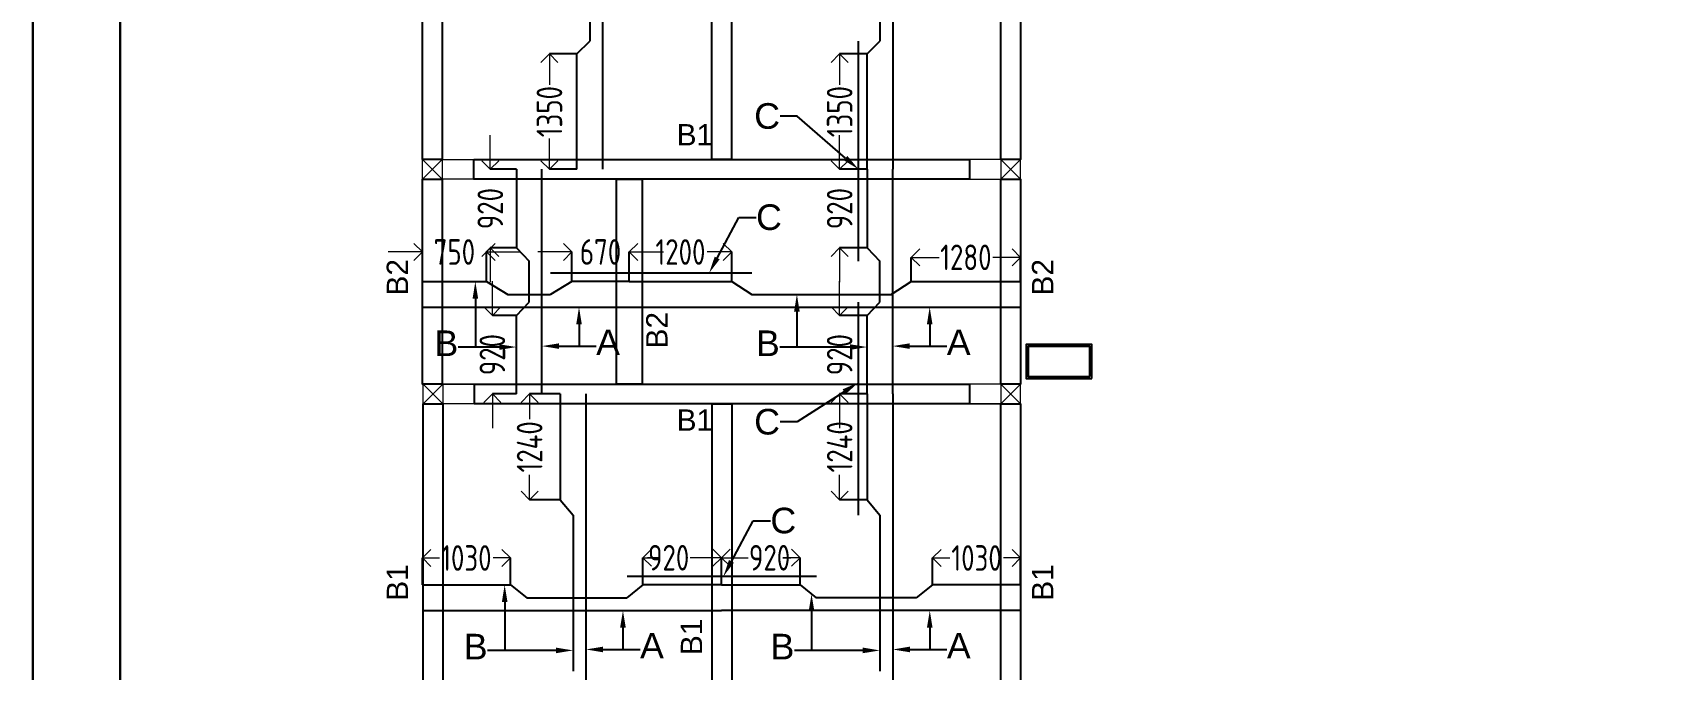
# Model space of a CAD drawing. Header units: inches. Extents: x -605 to 2991212, y -2872845 to 0.
# Drawn here: x 2822854 to 2841970, y -2260370 to -2252915 of the extents above; entities that cross this region are included whole.
import ezdxf
from ezdxf import colors
from ezdxf.entities.mleader import LeaderData, LeaderLine
from ezdxf.enums import TextEntityAlignment as Align
from ezdxf.math import Vec2, Vec3

# ---------------------------------------------------------------- set-up
doc = ezdxf.new("R2010")
doc.units = ezdxf.units.IN
doc.header["$LTSCALE"] = 600
doc.header["$MEASUREMENT"] = 0
for name, color, linetype, lineweight in [('PV_MASONRY', 10, 'Continuous', 0), ('rDIMension', 1, 'Continuous', 18), ('rRCC 2', 40, 'Continuous', 15), ('rREINF 1', 1, 'Continuous', 25), ('rSHEET', 2, 'Continuous', 30)]:
    doc.layers.add(name, color=color, linetype=linetype, lineweight=lineweight)
doc.layers.add('see level', color=2, linetype='Continuous')
doc.styles.add('DIM', font='geniso.shx', dxfattribs={"width": 0.85})
doc.styles.get("Standard").update_dxf_attribs({"font": 'arial.ttf'})
doc.dimstyles.new('ST-100', dxfattribs={"dimscale": 100, "dimtxt": 2.5, "dimasz": 2, "dimexe": 0.18, "dimexo": 0.0625, "dimgap": 0.2, "dimtad": 0, "dimdec": 0, "dimzin": 0, "dimdsep": 46, "dimtxsty": 'DIM', "dimblk": 'OPEN90', "dimcen": 0.09, "dimclrd": 256, "dimclrt": 7, "dimadec": 0, "dimazin": 0, "dimtfac": 1, "dimtdec": 0, "dimtofl": 0, "dimtmove": 0, "dimatfit": 3, "dimldrblk": 'OPEN90', "dimfxl": 1, "dimtolj": 1, "dimtzin": 0, "dimlwd": -1, "dimarcsym": 0})

# ---------------------------------------------------------------- blocks, each defined once
blk = doc.blocks.new('_Open90')
at = {"color": 0, "linetype": 'ByBlock', "lineweight": -2}
for p, q in [((0, 0), (-1, 0)), ((-0.5, 0.5), (0, 0)), ((0, 0), (-0.5, -0.5))]:
    blk.add_line(p, q, dxfattribs=at)
blk = doc.blocks.new('*D1274')
at = {"layer": 'Defpoints', "color": 0, "linetype": 'ByBlock'}
for p in [(2828444, -2259066), (2827414, -2259382), (2828444, -2259382)]:
    blk.add_point(p, dxfattribs=at)
at = {"layer": 'rDIMension', "color": 0, "linetype": 'ByBlock', "lineweight": -2}
for p, q in [((2827414, -2259382), (2827414, -2259066)), ((2828444, -2259382), (2828444, -2259066))]:
    blk.add_line(p, q, dxfattribs=at)
at = {"layer": 'rDIMension'}
for p, q in [((2827614, -2259066), (2827616, -2259066)), ((2828244, -2259066), (2828243, -2259066))]:
    blk.add_line(p, q, dxfattribs=at)
at = {"layer": 'rDIMension', "linetype": 'ByBlock', "xscale": 200, "yscale": 200, "zscale": 200, "rotation": 180}
blk.add_blockref('_Open90', (2827414, -2259066), dxfattribs=at)
at = {"layer": 'rDIMension', "linetype": 'ByBlock', "xscale": 200, "yscale": 200, "zscale": 200}
blk.add_blockref('_Open90', (2828444, -2259066), dxfattribs=at)
at = {"layer": 'rDIMension', "color": 7, "linetype": 'ByBlock', "insert": (2827929, -2259066), "char_height": 300, "attachment_point": 5, "style": 'DIM'}
blk.add_mtext('\\A1;1030', dxfattribs=at)
blk = doc.blocks.new('*D1275')
at = {"layer": 'Defpoints', "color": 0, "linetype": 'ByBlock'}
for p in [(2830914, -2259063), (2829994, -2259382), (2830914, -2259382)]:
    blk.add_point(p, dxfattribs=at)
at = {"layer": 'rDIMension', "color": 0, "linetype": 'ByBlock', "lineweight": -2}
for p, q in [((2829994, -2259382), (2829994, -2259063)), ((2830914, -2259382), (2830914, -2259063))]:
    blk.add_line(p, q, dxfattribs=at)
at = {"layer": 'rDIMension'}
for p, q in [((2830194, -2259063), (2830047, -2259063)), ((2830714, -2259063), (2830546, -2259063))]:
    blk.add_line(p, q, dxfattribs=at)
at = {"layer": 'rDIMension', "linetype": 'ByBlock', "xscale": 200, "yscale": 200, "zscale": 200, "rotation": 180}
blk.add_blockref('_Open90', (2829994, -2259063), dxfattribs=at)
at = {"layer": 'rDIMension', "linetype": 'ByBlock', "xscale": 200, "yscale": 200, "zscale": 200}
blk.add_blockref('_Open90', (2830914, -2259063), dxfattribs=at)
at = {"layer": 'rDIMension', "color": 7, "linetype": 'ByBlock', "insert": (2830296, -2259063), "char_height": 300, "attachment_point": 5, "style": 'DIM'}
blk.add_mtext('\\A1;920', dxfattribs=at)
blk = doc.blocks.new('*D1276')
at = {"layer": 'Defpoints', "color": 0, "linetype": 'ByBlock'}
for p in [(2833384, -2259066), (2833384, -2259382), (2834414, -2259382)]:
    blk.add_point(p, dxfattribs=at)
at = {"layer": 'rDIMension', "color": 0, "linetype": 'ByBlock', "lineweight": -2}
for p, q in [((2833384, -2259382), (2833384, -2259066)), ((2834414, -2259382), (2834414, -2259066))]:
    blk.add_line(p, q, dxfattribs=at)
at = {"layer": 'rDIMension'}
for p, q in [((2833584, -2259066), (2833586, -2259066)), ((2834214, -2259066), (2834213, -2259066))]:
    blk.add_line(p, q, dxfattribs=at)
at = {"layer": 'rDIMension', "linetype": 'ByBlock', "xscale": 200, "yscale": 200, "zscale": 200, "rotation": 180}
blk.add_blockref('_Open90', (2833384, -2259066), dxfattribs=at)
at = {"layer": 'rDIMension', "linetype": 'ByBlock', "xscale": 200, "yscale": 200, "zscale": 200}
blk.add_blockref('_Open90', (2834414, -2259066), dxfattribs=at)
at = {"layer": 'rDIMension', "color": 7, "linetype": 'ByBlock', "insert": (2833899, -2259066), "char_height": 300, "attachment_point": 5, "style": 'DIM'}
blk.add_mtext('\\A1;1030', dxfattribs=at)
blk = doc.blocks.new('*D1277')
at = {"layer": 'Defpoints', "color": 0, "linetype": 'ByBlock'}
for p in [(2830914, -2259063), (2830914, -2259382), (2831834, -2259382)]:
    blk.add_point(p, dxfattribs=at)
at = {"layer": 'rDIMension', "color": 0, "linetype": 'ByBlock', "lineweight": -2}
for p, q in [((2830914, -2259382), (2830914, -2259063)), ((2831834, -2259382), (2831834, -2259063))]:
    blk.add_line(p, q, dxfattribs=at)
at = {"layer": 'rDIMension'}
for p, q in [((2831114, -2259063), (2831227, -2259063)), ((2831634, -2259063), (2831727, -2259063))]:
    blk.add_line(p, q, dxfattribs=at)
at = {"layer": 'rDIMension', "linetype": 'ByBlock', "xscale": 200, "yscale": 200, "zscale": 200, "rotation": 180}
blk.add_blockref('_Open90', (2830914, -2259063), dxfattribs=at)
at = {"layer": 'rDIMension', "linetype": 'ByBlock', "xscale": 200, "yscale": 200, "zscale": 200}
blk.add_blockref('_Open90', (2831834, -2259063), dxfattribs=at)
at = {"layer": 'rDIMension', "color": 7, "linetype": 'ByBlock', "insert": (2831477, -2259063), "char_height": 300, "attachment_point": 5, "style": 'DIM'}
blk.add_mtext('\\A1;920', dxfattribs=at)
blk = doc.blocks.new('*D1246')
at = {"layer": 'Defpoints', "color": 0, "linetype": 'ByBlock'}
for p in [(2829222, -2253165), (2828901, -2254515), (2829222, -2254515)]:
    blk.add_point(p, dxfattribs=at)
at = {"layer": 'rDIMension', "color": 0, "linetype": 'ByBlock', "lineweight": -2}
for p, q in [((2829222, -2253165), (2828901, -2253165)), ((2829222, -2254515), (2828901, -2254515))]:
    blk.add_line(p, q, dxfattribs=at)
at = {"layer": 'rDIMension'}
for p, q in [((2828901, -2253365), (2828901, -2253527)), ((2828901, -2254315), (2828901, -2254153))]:
    blk.add_line(p, q, dxfattribs=at)
at = {"layer": 'rDIMension', "linetype": 'ByBlock', "xscale": 200, "yscale": 200, "zscale": 200}
for p, rotation in [((2828901, -2253165), 90), ((2828901, -2254515), 270)]:
    blk.add_blockref('_Open90', p, dxfattribs=dict(at, rotation=rotation))
at = {"layer": 'rDIMension', "color": 7, "linetype": 'ByBlock', "insert": (2828901, -2253840), "char_height": 300, "attachment_point": 5, "rotation": 90, "style": 'DIM'}
blk.add_mtext('\\A1;1350', dxfattribs=at)
blk = doc.blocks.new('*D1248')
at = {"layer": 'Defpoints', "color": 0, "linetype": 'ByBlock'}
for p in [(2832618, -2253165), (2832297, -2254515), (2832618, -2254515)]:
    blk.add_point(p, dxfattribs=at)
at = {"layer": 'rDIMension', "color": 0, "linetype": 'ByBlock', "lineweight": -2}
for p, q in [((2832618, -2253165), (2832297, -2253165)), ((2832618, -2254515), (2832297, -2254515))]:
    blk.add_line(p, q, dxfattribs=at)
at = {"layer": 'rDIMension'}
for p, q in [((2832297, -2253365), (2832297, -2253527)), ((2832297, -2254315), (2832297, -2254153))]:
    blk.add_line(p, q, dxfattribs=at)
at = {"layer": 'rDIMension', "linetype": 'ByBlock', "xscale": 200, "yscale": 200, "zscale": 200}
for p, rotation in [((2832297, -2253165), 90), ((2832297, -2254515), 270)]:
    blk.add_blockref('_Open90', p, dxfattribs=dict(at, rotation=rotation))
at = {"layer": 'rDIMension', "color": 7, "linetype": 'ByBlock', "insert": (2832297, -2253840), "char_height": 300, "attachment_point": 5, "rotation": 90, "style": 'DIM'}
blk.add_mtext('\\A1;1350', dxfattribs=at)
blk = doc.blocks.new('*D1155')
at = {"layer": 'Defpoints', "color": 0, "linetype": 'ByBlock'}
for p in [(2827414, -2255483), (2827414, -2255830), (2828164, -2255830)]:
    blk.add_point(p, dxfattribs=at)
at = {"layer": 'rDIMension'}
for p, q in [((2827214, -2255483), (2827014, -2255483)), ((2828364, -2255483), (2828564, -2255483))]:
    blk.add_line(p, q, dxfattribs=at)
at = {"layer": 'rDIMension', "color": 0, "linetype": 'ByBlock', "lineweight": -2}
for p, q in [((2827414, -2255830), (2827414, -2255483)), ((2828164, -2255830), (2828164, -2255483))]:
    blk.add_line(p, q, dxfattribs=at)
at = {"layer": 'rDIMension', "linetype": 'ByBlock', "xscale": 200, "yscale": 200, "zscale": 200}
blk.add_blockref('_Open90', (2827414, -2255483), dxfattribs=at)
at = {"layer": 'rDIMension', "linetype": 'ByBlock', "xscale": 200, "yscale": 200, "zscale": 200, "rotation": 180}
blk.add_blockref('_Open90', (2828164, -2255483), dxfattribs=at)
at = {"layer": 'rDIMension', "color": 7, "linetype": 'ByBlock', "insert": (2827789, -2255483), "char_height": 300, "attachment_point": 5, "style": 'DIM'}
blk.add_mtext('\\A1;750', dxfattribs=at)
blk = doc.blocks.new('*D1156')
at = {"layer": 'Defpoints', "color": 0, "linetype": 'ByBlock'}
for p in [(2829834, -2255483), (2829164, -2255830), (2829834, -2255830)]:
    blk.add_point(p, dxfattribs=at)
at = {"layer": 'rDIMension'}
for p, q in [((2828964, -2255483), (2828764, -2255483)), ((2830034, -2255483), (2830234, -2255483))]:
    blk.add_line(p, q, dxfattribs=at)
at = {"layer": 'rDIMension', "color": 0, "linetype": 'ByBlock', "lineweight": -2}
for p, q in [((2829164, -2255830), (2829164, -2255483)), ((2829834, -2255830), (2829834, -2255483))]:
    blk.add_line(p, q, dxfattribs=at)
at = {"layer": 'rDIMension', "linetype": 'ByBlock', "xscale": 200, "yscale": 200, "zscale": 200}
blk.add_blockref('_Open90', (2829164, -2255483), dxfattribs=at)
at = {"layer": 'rDIMension', "linetype": 'ByBlock', "xscale": 200, "yscale": 200, "zscale": 200, "rotation": 180}
blk.add_blockref('_Open90', (2829834, -2255483), dxfattribs=at)
at = {"layer": 'rDIMension', "color": 7, "linetype": 'ByBlock', "insert": (2829499, -2255483), "char_height": 300, "attachment_point": 5, "style": 'DIM'}
blk.add_mtext('\\A1;670', dxfattribs=at)
blk = doc.blocks.new('*D1157')
at = {"layer": 'Defpoints', "color": 0, "linetype": 'ByBlock'}
for p in [(2828209, -2254515), (2828514, -2254515), (2828514, -2255435)]:
    blk.add_point(p, dxfattribs=at)
at = {"layer": 'rDIMension'}
for p, q in [((2828209, -2254315), (2828209, -2254115)), ((2828209, -2255635), (2828209, -2255835))]:
    blk.add_line(p, q, dxfattribs=at)
at = {"layer": 'rDIMension', "color": 0, "linetype": 'ByBlock', "lineweight": -2}
for p, q in [((2828514, -2254515), (2828209, -2254515)), ((2828514, -2255435), (2828209, -2255435))]:
    blk.add_line(p, q, dxfattribs=at)
at = {"layer": 'rDIMension', "linetype": 'ByBlock', "xscale": 200, "yscale": 200, "zscale": 200}
for p, rotation in [((2828209, -2254515), 270), ((2828209, -2255435), 90)]:
    blk.add_blockref('_Open90', p, dxfattribs=dict(at, rotation=rotation))
at = {"layer": 'rDIMension', "color": 7, "linetype": 'ByBlock', "insert": (2828209, -2254975), "char_height": 300, "attachment_point": 5, "rotation": 90, "style": 'DIM'}
blk.add_mtext('\\A1;920', dxfattribs=at)
blk = doc.blocks.new('*D1158')
at = {"layer": 'Defpoints', "color": 0, "linetype": 'ByBlock'}
for p in [(2828233, -2256225), (2828514, -2256225), (2828514, -2257145)]:
    blk.add_point(p, dxfattribs=at)
at = {"layer": 'rDIMension'}
for p, q in [((2828233, -2256025), (2828233, -2255825)), ((2828233, -2257345), (2828233, -2257545))]:
    blk.add_line(p, q, dxfattribs=at)
at = {"layer": 'rDIMension', "color": 0, "linetype": 'ByBlock', "lineweight": -2}
for p, q in [((2828514, -2256225), (2828233, -2256225)), ((2828514, -2257145), (2828233, -2257145))]:
    blk.add_line(p, q, dxfattribs=at)
at = {"layer": 'rDIMension', "linetype": 'ByBlock', "xscale": 200, "yscale": 200, "zscale": 200}
for p, rotation in [((2828233, -2256225), 270), ((2828233, -2257145), 90)]:
    blk.add_blockref('_Open90', p, dxfattribs=dict(at, rotation=rotation))
at = {"layer": 'rDIMension', "color": 7, "linetype": 'ByBlock', "insert": (2828233, -2256685), "char_height": 300, "attachment_point": 5, "rotation": 90, "style": 'DIM'}
blk.add_mtext('\\A1;920', dxfattribs=at)
blk = doc.blocks.new('*D1159')
at = {"layer": 'Defpoints', "color": 0, "linetype": 'ByBlock'}
for p in [(2832297, -2254515), (2832618, -2254515), (2832618, -2255435)]:
    blk.add_point(p, dxfattribs=at)
at = {"layer": 'rDIMension'}
for p, q in [((2832297, -2254315), (2832297, -2254115)), ((2832297, -2255635), (2832297, -2255835))]:
    blk.add_line(p, q, dxfattribs=at)
at = {"layer": 'rDIMension', "color": 0, "linetype": 'ByBlock', "lineweight": -2}
for p, q in [((2832618, -2254515), (2832297, -2254515)), ((2832618, -2255435), (2832297, -2255435))]:
    blk.add_line(p, q, dxfattribs=at)
at = {"layer": 'rDIMension', "linetype": 'ByBlock', "xscale": 200, "yscale": 200, "zscale": 200}
for p, rotation in [((2832297, -2254515), 270), ((2832297, -2255435), 90)]:
    blk.add_blockref('_Open90', p, dxfattribs=dict(at, rotation=rotation))
at = {"layer": 'rDIMension', "color": 7, "linetype": 'ByBlock', "insert": (2832297, -2254975), "char_height": 300, "attachment_point": 5, "rotation": 90, "style": 'DIM'}
blk.add_mtext('\\A1;920', dxfattribs=at)
blk = doc.blocks.new('*D1160')
at = {"layer": 'Defpoints', "color": 0, "linetype": 'ByBlock'}
for p in [(2832297, -2256225), (2832618, -2256225), (2832618, -2257145)]:
    blk.add_point(p, dxfattribs=at)
at = {"layer": 'rDIMension'}
for p, q in [((2832297, -2256025), (2832297, -2255825)), ((2832297, -2257345), (2832297, -2257545))]:
    blk.add_line(p, q, dxfattribs=at)
at = {"layer": 'rDIMension', "color": 0, "linetype": 'ByBlock', "lineweight": -2}
for p, q in [((2832618, -2256225), (2832297, -2256225)), ((2832618, -2257145), (2832297, -2257145))]:
    blk.add_line(p, q, dxfattribs=at)
at = {"layer": 'rDIMension', "linetype": 'ByBlock', "xscale": 200, "yscale": 200, "zscale": 200}
for p, rotation in [((2832297, -2256225), 270), ((2832297, -2257145), 90)]:
    blk.add_blockref('_Open90', p, dxfattribs=dict(at, rotation=rotation))
at = {"layer": 'rDIMension', "color": 7, "linetype": 'ByBlock', "insert": (2832297, -2256685), "char_height": 300, "attachment_point": 5, "rotation": 90, "style": 'DIM'}
blk.add_mtext('\\A1;920', dxfattribs=at)
blk = doc.blocks.new('*D1161')
at = {"layer": 'Defpoints', "color": 0, "linetype": 'ByBlock'}
for p in [(2834414, -2255546), (2833134, -2255830), (2834414, -2255830)]:
    blk.add_point(p, dxfattribs=at)
at = {"layer": 'rDIMension', "color": 0, "linetype": 'ByBlock', "lineweight": -2}
for p, q in [((2833134, -2255830), (2833134, -2255546)), ((2834414, -2255830), (2834414, -2255546))]:
    blk.add_line(p, q, dxfattribs=at)
at = {"layer": 'rDIMension'}
for p, q in [((2833334, -2255546), (2833461, -2255546)), ((2834214, -2255546), (2834088, -2255546))]:
    blk.add_line(p, q, dxfattribs=at)
at = {"layer": 'rDIMension', "linetype": 'ByBlock', "xscale": 200, "yscale": 200, "zscale": 200, "rotation": 180}
blk.add_blockref('_Open90', (2833134, -2255546), dxfattribs=at)
at = {"layer": 'rDIMension', "linetype": 'ByBlock', "xscale": 200, "yscale": 200, "zscale": 200}
blk.add_blockref('_Open90', (2834414, -2255546), dxfattribs=at)
at = {"layer": 'rDIMension', "color": 7, "linetype": 'ByBlock', "insert": (2833774, -2255546), "char_height": 300, "attachment_point": 5, "style": 'DIM'}
blk.add_mtext('\\A1;1280', dxfattribs=at)
blk = doc.blocks.new('*D1162')
at = {"layer": 'Defpoints', "color": 0, "linetype": 'ByBlock'}
for p in [(2829834, -2255483), (2829834, -2255830), (2831034, -2255830)]:
    blk.add_point(p, dxfattribs=at)
at = {"layer": 'rDIMension', "color": 0, "linetype": 'ByBlock', "lineweight": -2}
for p, q in [((2829834, -2255830), (2829834, -2255483)), ((2831034, -2255830), (2831034, -2255483))]:
    blk.add_line(p, q, dxfattribs=at)
at = {"layer": 'rDIMension'}
for p, q in [((2830034, -2255483), (2830121, -2255483)), ((2830834, -2255483), (2830748, -2255483))]:
    blk.add_line(p, q, dxfattribs=at)
at = {"layer": 'rDIMension', "linetype": 'ByBlock', "xscale": 200, "yscale": 200, "zscale": 200, "rotation": 180}
blk.add_blockref('_Open90', (2829834, -2255483), dxfattribs=at)
at = {"layer": 'rDIMension', "linetype": 'ByBlock', "xscale": 200, "yscale": 200, "zscale": 200}
blk.add_blockref('_Open90', (2831034, -2255483), dxfattribs=at)
at = {"layer": 'rDIMension', "color": 7, "linetype": 'ByBlock', "insert": (2830434, -2255483), "char_height": 300, "attachment_point": 5, "style": 'DIM'}
blk.add_mtext('\\A1;1200', dxfattribs=at)
blk = doc.blocks.new('*D1163')
at = {"layer": 'Defpoints', "color": 0, "linetype": 'ByBlock'}
for p in [(2828669, -2257145), (2829028, -2257145), (2829028, -2258385)]:
    blk.add_point(p, dxfattribs=at)
at = {"layer": 'rDIMension', "color": 0, "linetype": 'ByBlock', "lineweight": -2}
for p, q in [((2829028, -2257145), (2828669, -2257145)), ((2829028, -2258385), (2828669, -2258385))]:
    blk.add_line(p, q, dxfattribs=at)
at = {"layer": 'rDIMension'}
for p, q in [((2828669, -2257345), (2828669, -2257439)), ((2828669, -2258185), (2828669, -2258091))]:
    blk.add_line(p, q, dxfattribs=at)
at = {"layer": 'rDIMension', "linetype": 'ByBlock', "xscale": 200, "yscale": 200, "zscale": 200}
for p, rotation in [((2828669, -2257145), 90), ((2828669, -2258385), 270)]:
    blk.add_blockref('_Open90', p, dxfattribs=dict(at, rotation=rotation))
at = {"layer": 'rDIMension', "color": 7, "linetype": 'ByBlock', "insert": (2828669, -2257765), "char_height": 300, "attachment_point": 5, "rotation": 90, "style": 'DIM'}
blk.add_mtext('\\A1;1240', dxfattribs=at)
blk = doc.blocks.new('*D1165')
at = {"layer": 'Defpoints', "color": 0, "linetype": 'ByBlock'}
for p in [(2832297, -2257145), (2832618, -2257145), (2832618, -2258385)]:
    blk.add_point(p, dxfattribs=at)
at = {"layer": 'rDIMension', "color": 0, "linetype": 'ByBlock', "lineweight": -2}
for p, q in [((2832618, -2257145), (2832297, -2257145)), ((2832618, -2258385), (2832297, -2258385))]:
    blk.add_line(p, q, dxfattribs=at)
at = {"layer": 'rDIMension'}
for p, q in [((2832297, -2257345), (2832297, -2257439)), ((2832297, -2258185), (2832297, -2258091))]:
    blk.add_line(p, q, dxfattribs=at)
at = {"layer": 'rDIMension', "linetype": 'ByBlock', "xscale": 200, "yscale": 200, "zscale": 200}
for p, rotation in [((2832297, -2257145), 90), ((2832297, -2258385), 270)]:
    blk.add_blockref('_Open90', p, dxfattribs=dict(at, rotation=rotation))
at = {"layer": 'rDIMension', "color": 7, "linetype": 'ByBlock', "insert": (2832297, -2257765), "char_height": 300, "attachment_point": 5, "rotation": 90, "style": 'DIM'}
blk.add_mtext('\\A1;1240', dxfattribs=at)

msp = doc.modelspace()

# ---------------------------------------------------------------- linework, layer by layer
at = {"color": 8, "linetype": 'ByBlock'}
msp.add_line((2834184.5, -2257030), (2834184.5, -2254630), dxfattribs=at)
at = {"color": 4, "linetype": 'ByBlock'}
for points in [[(2829522, -2249365), (2829522, -2254515)], [(2832917.8, -2249365), (2832917.8, -2254515)], [(2829372, -2250864.9), (2829372, -2253015.1)], [(2832767.8, -2250864.9), (2832767.8, -2253015.1)], [(2829222, -2254515), (2829222, -2253165), (2829372, -2253015.1)], [(2832517.8, -2255589.7), (2832517.8, -2253015.1)], [(2832617.8, -2254515), (2832617.8, -2253165), (2832767.8, -2253015.1)], [(2828513.7, -2254515), (2828513.7, -2255435), (2828663.7, -2255589.7)], [(2828813.7, -2257145), (2828813.7, -2254515)], [(2832617.8, -2254515), (2832617.8, -2255435), (2832767.8, -2255589.7)], [(2832917.8, -2257145), (2832917.8, -2254515)], [(2828663.7, -2256070.3), (2828663.7, -2255589.7)], [(2832767.8, -2256070.3), (2832767.8, -2255589.7)], [(2827414.5, -2255830), (2828164.5, -2255830), (2828415.1, -2255980)], [(2831268.8, -2255730), (2828913.8, -2255730)], [(2829834.5, -2255830), (2829164.5, -2255830), (2828913.8, -2255980)], [(2829834.5, -2255830), (2831034.5, -2255830), (2831268.8, -2255980), (2832900.1, -2255980), (2833134.5, -2255830), (2834414.5, -2255830)], [(2828415.1, -2255980), (2828913.8, -2255980)], [(2828513.7, -2257145), (2828513.7, -2256225), (2828663.7, -2256070.3)], [(2832517.8, -2258566.2), (2832517.8, -2256070.3)], [(2832617.8, -2257145), (2832617.8, -2256225), (2832767.8, -2256070.3)], [(2827414.5, -2256130), (2829834.5, -2256130)], [(2829834.5, -2256130), (2834414.5, -2256130)], [(2829027.5, -2257145), (2829027.5, -2258385), (2829177.5, -2258566.2)], [(2829327.5, -2257145), (2829327.5, -2261813.3)], [(2832617.8, -2257145), (2832617.8, -2258385), (2832767.8, -2258566.2)], [(2832917.8, -2257145), (2832917.8, -2261813.3)], [(2829177.5, -2258566.2), (2829177.5, -2260392.1)], [(2832767.8, -2258566.2), (2832767.8, -2260392.1)], [(2832026.7, -2259281.8), (2829810.2, -2259281.8)], [(2827414.5, -2259381.8), (2828444.5, -2259381.8), (2828637.7, -2259531.8)], [(2828637.7, -2259531.8), (2829806.2, -2259531.8)], [(2830914.5, -2259381.8), (2829994.5, -2259381.8), (2829806.2, -2259531.8)], [(2830914.5, -2259381.8), (2831834.5, -2259381.8), (2832022.7, -2259531.8)], [(2833191.2, -2259531.8), (2832022.7, -2259531.8)], [(2834414.5, -2259381.8), (2833384.5, -2259381.8), (2833191.2, -2259531.8)], [(2827414.5, -2259681.8), (2830914.5, -2259681.8)], [(2834414.5, -2259681.8), (2830914.5, -2259681.8)]]:
    msp.add_lwpolyline(points, dxfattribs=at)
at = {"color": 1, "linetype": 'ByBlock'}
for points in [[(2827414.5, -2249480), (2827644.5, -2249480), (2827644.5, -2254400), (2827414.5, -2254400)], [(2830799.5, -2249480), (2831029.5, -2249480), (2831029.5, -2254400), (2830799.5, -2254400)], [(2834184.5, -2249480), (2834414.5, -2249480), (2834414.5, -2254400), (2834184.5, -2254400)], [(2828014.5, -2254400), (2833814.5, -2254400), (2833814.5, -2254630), (2828014.5, -2254630)], [(2827414.5, -2254630), (2827644.5, -2254630), (2827644.5, -2257030), (2827414.5, -2257030)], [(2829684.5, -2254630), (2829984.5, -2254630), (2829984.5, -2257030), (2829684.5, -2257030)], [(2834184.5, -2254630), (2834414.5, -2254630), (2834414.5, -2257030), (2834184.5, -2257030)], [(2828022.4, -2257030), (2833814.5, -2257030), (2833814.5, -2257260), (2828022.4, -2257260)], [(2827422.4, -2257260), (2827652.4, -2257260), (2827652.4, -2261698.3), (2827422.4, -2261698.3)], [(2830803.4, -2257260), (2831033.4, -2257260), (2831033.4, -2261698.3), (2830803.4, -2261698.3)], [(2834184.5, -2257260), (2834414.5, -2257260), (2834414.5, -2261698.3), (2834184.5, -2261698.3)]]:
    msp.add_lwpolyline(points, close=True, dxfattribs=at)
at = {"color": 6, "linetype": 'ByBlock'}
msp.add_lwpolyline([(2835249.5, -2256965), (2835249.5, -2256565), (2834479.5, -2256565), (2834479.5, -2256965)], close=True, dxfattribs=at)
at = {"color": 3, "linetype": 'ByBlock'}
msp.add_lwpolyline([(2835224.5, -2256940), (2835224.5, -2256590), (2834504.5, -2256590), (2834504.5, -2256940)], close=True, dxfattribs=at)
at = {"layer": 'PV_MASONRY', "color": 8}
for p, q in [((2834414.5, -2257030), (2827422.4, -2257030)), ((2834184.5, -2257260), (2827652.3, -2257260))]:
    msp.add_line(p, q, dxfattribs=at)
at = {"layer": 'rRCC 2', "color": 6}
for p, q in [((2827414.5, -2254400), (2827644.5, -2254630)), ((2827414.5, -2254630), (2827644.5, -2254400)), ((2834414.5, -2254400), (2834184.5, -2254630)), ((2834414.5, -2254630), (2834184.5, -2254400)), ((2827422.4, -2257030), (2827652.4, -2257260)), ((2827422.4, -2257260), (2827652.4, -2257030)), ((2834414.5, -2257030), (2834184.5, -2257260)), ((2834414.5, -2257260), (2834184.5, -2257030))]:
    msp.add_line(p, q, dxfattribs=at)
for points in [[(2827414.5, -2254630), (2827414.5, -2254400), (2828014.5, -2254400), (2828014.5, -2254630)], [(2827414.5, -2254400), (2827644.5, -2254400), (2827644.5, -2254630), (2827414.5, -2254630)], [(2834414.5, -2254630), (2834414.5, -2254400), (2833814.5, -2254400), (2833814.5, -2254630)], [(2834414.5, -2254400), (2834184.5, -2254400), (2834184.5, -2254630), (2834414.5, -2254630)], [(2827422.4, -2257260), (2827422.4, -2257030), (2828022.4, -2257030), (2828022.4, -2257260)], [(2827422.4, -2257030), (2827652.4, -2257030), (2827652.4, -2257260), (2827422.4, -2257260)], [(2834414.5, -2257260), (2834414.5, -2257030), (2833814.5, -2257030), (2833814.5, -2257260)], [(2834414.5, -2257030), (2834184.5, -2257030), (2834184.5, -2257260), (2834414.5, -2257260)]]:
    msp.add_lwpolyline(points, close=True, dxfattribs=at)
at = {"layer": 'rSHEET'}
msp.add_lwpolyline([(2899023.7, -2338408.5), (2899023.7, -2230682.9), (2822854, -2230682.9), (2822854, -2338408.5)], close=True, dxfattribs=at)
msp.add_lwpolyline([(2897999.7, -2336613), (2897999.7, -2232478.3, 0.4142136), (2897230.2, -2231708.9), (2824647.5, -2231708.9, 0.4142136), (2823878.1, -2232478.3), (2823878.1, -2336613, 0.4142136), (2824647.5, -2337382.5), (2897230.2, -2337382.5, 0.4142136)], format="xyb", close=True, dxfattribs=at)
at = {"layer": 'see level', "color": 4, "linetype": 'ByBlock', "lineweight": 20}
msp.add_line((2827652.3, -2257260), (2827422.4, -2257260), dxfattribs=at)

# ---------------------------------------------------------------- texts
at = {"layer": 'rRCC 2'}
for p in [(2830603.1, -2254110.6), (2830603.1, -2257451.2)]:
    msp.add_text('B1', height=250, dxfattribs=at).set_placement(p, align=Align.MIDDLE_CENTER)
for s, p in [('B2', (2827121.8, -2255779.1)), ('B2', (2834672.1, -2255779.1)), ('B2', (2830157.9, -2256399.2)), ('B1', (2827121.8, -2259352.9)), ('B1', (2834672.1, -2259352.9)), ('B1', (2830563.1, -2259989.7))]:
    msp.add_text(s, height=250, rotation=90, dxfattribs=at).set_placement(p, align=Align.MIDDLE_CENTER)

# ---------------------------------------------------------------- dimensions: what is measured, and where the dimension line sits
at = {"layer": 'rDIMension', "color": 1, "linetype": 'ByBlock'}
for base, p1, p2, angle, picture, middle in [((2828901.3, -2254515), (2829222, -2253165), (2829222, -2254515), 270, '*D1246', (2828901.3, -2253840)), ((2832297.1, -2254515), (2832617.8, -2253165), (2832617.8, -2254515), 270, '*D1248', (2832297.1, -2253840)), ((2828208.7, -2254515), (2828513.7, -2255435), (2828513.7, -2254515), 90, '*D1157', (2828208.7, -2254975)), ((2832297.1, -2254515), (2832617.8, -2255435), (2832617.8, -2254515), 90, '*D1159', (2832297.1, -2254975)), ((2828233, -2256225), (2828513.7, -2257145), (2828513.7, -2256225), 90, '*D1158', (2828233, -2256685)), ((2832297.1, -2256225), (2832617.8, -2257145), (2832617.8, -2256225), 90, '*D1160', (2832297.1, -2256685)), ((2828669.1, -2257145), (2829027.5, -2258385), (2829027.5, -2257145), 90, '*D1163', (2828669.1, -2257765)), ((2832297.1, -2257145), (2832617.8, -2258385), (2832617.8, -2257145), 90, '*D1165', (2832297.1, -2257765))]:
    dim = msp.add_linear_dim(base=base, p1=p1, p2=p2, angle=angle, dimstyle='ST-100', override={"dimtxt": 3, "dimexe": 0, "dimexo": 0, "dimtmove": 1, "dimfxl": 1.25, "dimtfillclr": 256, "dimarcsym": 2}, dxfattribs=at)
    dim.commit()
    dim.dimension.update_dxf_attribs({"geometry": picture, "text_midpoint": middle})
for base, p1, p2, picture, middle in [((2827414.5, -2255483), (2828164.5, -2255830), (2827414.5, -2255830), '*D1155', (2827789.5, -2255483)), ((2829834.5, -2255483), (2829164.5, -2255830), (2829834.5, -2255830), '*D1156', (2829499.5, -2255483)), ((2829834.5, -2255483), (2831034.5, -2255830), (2829834.5, -2255830), '*D1162', (2830434.5, -2255483)), ((2834414.5, -2255546.5), (2833134.5, -2255830), (2834414.5, -2255830), '*D1161', (2833774.5, -2255546.5))]:
    dim = msp.add_linear_dim(base=base, p1=p1, p2=p2, dimstyle='ST-100', override={"dimtxt": 3, "dimexe": 0, "dimexo": 0, "dimtmove": 1, "dimfxl": 1.25, "dimtfillclr": 256, "dimarcsym": 2}, dxfattribs=at)
    dim.commit()
    dim.dimension.update_dxf_attribs({"geometry": picture, "text_midpoint": middle})
for base, p1, p2, override, picture, middle in [((2828444.5, -2259066), (2827414.5, -2259381.8), (2828444.5, -2259381.8), {"dimtxt": 3, "dimasz": 2, "dimexe": 0, "dimexo": 0, "dimtmove": 1, "dimfxl": 1.25, "dimtfillclr": 256, "dimarcsym": 2}, '*D1274', (2827929.5, -2259066)), ((2830914.5, -2259063.4), (2829994.5, -2259381.8), (2830914.5, -2259381.8), {"dimtxt": 3, "dimexe": 0, "dimexo": 0, "dimtmove": 1, "dimfxl": 1.25, "dimtfillclr": 256, "dimarcsym": 2}, '*D1275', (2830296.4, -2259063.4))]:
    dim = msp.add_linear_dim(base=base, p1=p1, p2=p2, dimstyle='ST-100', override=override, dxfattribs=at)
    dim.commit()
    dim.dimension.update_dxf_attribs({"geometry": picture, "text_midpoint": middle, "dimtype": 160})
for base, p1, p2, override, picture, middle in [((2830914.5, -2259063.4), (2831834.5, -2259381.8), (2830914.5, -2259381.8), {"dimtxt": 3, "dimexe": 0, "dimexo": 0, "dimtmove": 1, "dimfxl": 1.25, "dimtfillclr": 256, "dimarcsym": 2}, '*D1277', (2831477, -2259063.4)), ((2833384.5, -2259066), (2834414.5, -2259381.8), (2833384.5, -2259381.8), {"dimtxt": 3, "dimasz": 2, "dimexe": 0, "dimexo": 0, "dimtmove": 1, "dimfxl": 1.25, "dimtfillclr": 256, "dimarcsym": 2}, '*D1276', (2833899.5, -2259066))]:
    dim = msp.add_linear_dim(base=base, p1=p1, p2=p2, angle=180, dimstyle='ST-100', override=override, dxfattribs=at)
    dim.commit()
    dim.dimension.update_dxf_attribs({"geometry": picture, "text_midpoint": middle, "dimtype": 160})

# ---------------------------------------------------------------- leaders
at = {"layer": 'rREINF 1', "color": 3, "linetype": 'ByBlock'}
ml = msp.add_multileader_mtext('Standard', dxfattribs=at)
ml.set_content('C', color=3)
ml.set_leader_properties()
ml.build(insert=Vec2(0, 0))
ml.multileader.update_dxf_attribs({"text_top_attachment_type": 0, "text_bottom_attachment_type": 0, "dogleg_length": 200, "arrow_head_size": 200})
ctx = ml.context
ctx.base_point, ctx.char_height, ctx.arrow_head_size, ctx.landing_gap_size, ctx.plane_origin = Vec3(2831333.9, -2253893.4), 300, 200, 0.09, Vec3(2832096.4, -2253377.4)
ctx.text_align_type = 2
notes = []
notes.append((ctx, [(1, (1, 1, 0), (2831799.3, -2253893.4), (-1, 0), 200, [(0, [(2832517.8, -2254515)], 256, [])])]))
ctx.mtext.insert, ctx.mtext.alignment, ctx.mtext.flow_direction = Vec3(2831599.2, -2253740.8), 3, 5
ml = msp.add_multileader_mtext('Standard', dxfattribs=at)
ml.set_content('C', color=3)
ml.set_leader_properties()
ml.build(insert=Vec2(0, 0))
ml.multileader.update_dxf_attribs({"text_top_attachment_type": 0, "text_bottom_attachment_type": 0, "dogleg_length": 200, "arrow_head_size": 200})
ctx = ml.context
ctx.base_point, ctx.char_height, ctx.arrow_head_size, ctx.landing_gap_size, ctx.plane_origin = Vec3(2831318.5, -2255078.1), 300, 200, 0.09, Vec3(2830347.7, -2255980.6)
notes.append((ctx, [(0, (1, 1, 0), (2831118.5, -2255078.1), (1, 0), 200, [(0, [(2830769.1, -2255730)], 256, [])])]))
ctx.mtext.insert, ctx.mtext.flow_direction = Vec3(2831318.6, -2254925.6), 5
ml = msp.add_multileader_mtext('Standard', dxfattribs=at)
ml.set_content('B', color=3)
ml.set_leader_properties()
ml.build(insert=Vec2(0, 0))
ml.multileader.update_dxf_attribs({"text_top_attachment_type": 0, "text_bottom_attachment_type": 0, "dogleg_length": 200, "arrow_head_size": 200})
ctx = ml.context
ctx.base_point, ctx.char_height, ctx.arrow_head_size, ctx.landing_gap_size, ctx.plane_origin = Vec3(2827607.4, -2256596.4), 300, 200, 0.09, Vec3(2828068.2, -2256003.1)
ctx.text_align_type = 2
notes.append((ctx, [(0, (1, 1, 0), (2828034.1, -2256596.4), (-1, 0), 200, [(0, [(2828034.1, -2255830)], 256, [])])]))
ctx.mtext.insert, ctx.mtext.alignment, ctx.mtext.flow_direction = Vec3(2827834, -2256402), 3, 5
ml = msp.add_multileader_mtext('Standard', dxfattribs=at)
ml.set_content('B', color=3)
ml.set_leader_properties()
ml.build(insert=Vec2(0, 0))
ml.multileader.update_dxf_attribs({"text_top_attachment_type": 0, "text_bottom_attachment_type": 0, "dogleg_length": 200, "arrow_head_size": 200})
ctx = ml.context
ctx.base_point, ctx.char_height, ctx.arrow_head_size, ctx.landing_gap_size, ctx.plane_origin = Vec3(2831369.8, -2256596.4), 300, 200, 0.09, Vec3(2831830.6, -2256003.1)
ctx.text_align_type = 2
notes.append((ctx, [(0, (1, 1, 0), (2831796.5, -2256596.4), (-1, 0), 200, [(0, [(2831796.5, -2255980)], 256, [])])]))
ctx.mtext.insert, ctx.mtext.alignment, ctx.mtext.flow_direction = Vec3(2831596.4, -2256402), 3, 5
ml = msp.add_multileader_mtext('Standard', dxfattribs=at)
ml.set_content('A', color=3)
ml.set_leader_properties()
ml.build(insert=Vec2(0, 0))
ml.multileader.update_dxf_attribs({"text_top_attachment_type": 0, "text_bottom_attachment_type": 0, "dogleg_length": 200, "arrow_head_size": 200})
ctx = ml.context
ctx.base_point, ctx.char_height, ctx.arrow_head_size, ctx.landing_gap_size, ctx.plane_origin = Vec3(2829447.2, -2256585.2), 300, 200, 0.09, Vec3(2829400.6, -2255992)
notes.append((ctx, [(0, (1, 1, 0), (2829247.2, -2256585.2), (1, 0), 200, [(0, [(2829247.2, -2256130)], 256, [])])]))
ctx.mtext.insert, ctx.mtext.flow_direction = Vec3(2829447.3, -2256390.8), 5
ml = msp.add_multileader_mtext('Standard', dxfattribs=at)
ml.set_content('A', color=3)
ml.set_leader_properties()
ml.build(insert=Vec2(0, 0))
ml.multileader.update_dxf_attribs({"text_top_attachment_type": 0, "text_bottom_attachment_type": 0, "dogleg_length": 200, "arrow_head_size": 200})
ctx = ml.context
ctx.base_point, ctx.char_height, ctx.arrow_head_size, ctx.landing_gap_size, ctx.plane_origin = Vec3(2833550.5, -2256585.2), 300, 200, 0.09, Vec3(2833504, -2255992)
notes.append((ctx, [(0, (1, 1, 0), (2833350.5, -2256585.2), (1, 0), 200, [(0, [(2833350.5, -2256130)], 256, [])])]))
ctx.mtext.insert, ctx.mtext.flow_direction = Vec3(2833550.6, -2256390.8), 5
ml = msp.add_multileader_mtext('Standard', dxfattribs=at)
ml.set_content('', color=3)
ml.set_leader_properties()
ml.build(insert=Vec2(0, 0))
ml.multileader.update_dxf_attribs({"text_top_attachment_type": 0, "text_bottom_attachment_type": 0, "dogleg_length": 200, "arrow_head_size": 200})
ctx = ml.context
ctx.base_point, ctx.char_height, ctx.arrow_head_size, ctx.landing_gap_size, ctx.plane_origin = Vec3(2827833.9, -2256596.4), 300, 200, 0.09, Vec3(2828637.4, -2256596.4)
ctx.text_align_type = 2
notes.append((ctx, [(0, (1, 1, 0), (2828034.1, -2256596.4), (-1, 0), 200, [(0, [(2828513.7, -2256596.4)], 256, [])])]))
ctx.mtext.insert, ctx.mtext.alignment, ctx.mtext.flow_direction = Vec3(2827834, -2256446.4), 3, 5
ml = msp.add_multileader_mtext('Standard', dxfattribs=at)
ml.set_content('', color=3)
ml.set_leader_properties()
ml.build(insert=Vec2(0, 0))
ml.multileader.update_dxf_attribs({"text_top_attachment_type": 0, "text_bottom_attachment_type": 0, "dogleg_length": 200, "arrow_head_size": 200})
ctx = ml.context
ctx.base_point, ctx.char_height, ctx.arrow_head_size, ctx.landing_gap_size, ctx.plane_origin = Vec3(2829447.2, -2256585.2), 300, 200, 0.09, Vec3(2828831.4, -2256585.2)
notes.append((ctx, [(0, (1, 1, 0), (2829247.2, -2256585.2), (1, 0), 200, [(0, [(2828814.5, -2256585.2)], 256, [])])]))
ctx.mtext.insert, ctx.mtext.flow_direction = Vec3(2829447.3, -2256435.2), 5
ml = msp.add_multileader_mtext('Standard', dxfattribs=at)
ml.set_content('', color=3)
ml.set_leader_properties()
ml.build(insert=Vec2(0, 0))
ml.multileader.update_dxf_attribs({"text_top_attachment_type": 0, "text_bottom_attachment_type": 0, "dogleg_length": 200, "arrow_head_size": 200})
ctx = ml.context
ctx.base_point, ctx.char_height, ctx.arrow_head_size, ctx.landing_gap_size, ctx.plane_origin = Vec3(2831596.3, -2256596.4), 300, 200, 0.09, Vec3(2832399.8, -2256596.4)
ctx.text_align_type = 2
notes.append((ctx, [(0, (1, 1, 0), (2831796.5, -2256596.4), (-1, 0), 200, [(0, [(2832617.8, -2256596.4)], 256, [])])]))
ctx.mtext.insert, ctx.mtext.alignment, ctx.mtext.flow_direction = Vec3(2831596.4, -2256446.4), 3, 5
ml = msp.add_multileader_mtext('Standard', dxfattribs=at)
ml.set_content('', color=3)
ml.set_leader_properties()
ml.build(insert=Vec2(0, 0))
ml.multileader.update_dxf_attribs({"text_top_attachment_type": 0, "text_bottom_attachment_type": 0, "dogleg_length": 200, "arrow_head_size": 200})
ctx = ml.context
ctx.base_point, ctx.char_height, ctx.arrow_head_size, ctx.landing_gap_size, ctx.plane_origin = Vec3(2833550.5, -2256585.2), 300, 200, 0.09, Vec3(2832934.7, -2256585.2)
notes.append((ctx, [(0, (1, 1, 0), (2833350.5, -2256585.2), (1, 0), 200, [(0, [(2832917.8, -2256585.2)], 256, [])])]))
ctx.mtext.insert, ctx.mtext.flow_direction = Vec3(2833550.6, -2256435.2), 5
ml = msp.add_multileader_mtext('Standard', dxfattribs=at)
ml.set_content('C', color=3)
ml.set_leader_properties()
ml.build(insert=Vec2(0, 0))
ml.multileader.update_dxf_attribs({"text_top_attachment_type": 0, "text_bottom_attachment_type": 0, "dogleg_length": 200, "arrow_head_size": 200})
ctx = ml.context
ctx.base_point, ctx.char_height, ctx.arrow_head_size, ctx.landing_gap_size, ctx.plane_origin = Vec3(2831333.9, -2257472.7), 300, 200, 0.09, Vec3(2832096.4, -2257261.5)
ctx.text_align_type = 2
notes.append((ctx, [(1, (1, 1, 0), (2831799.3, -2257472.7), (-1, 0), 200, [(0, [(2832517.8, -2257010.9)], 256, [])])]))
ctx.mtext.insert, ctx.mtext.alignment, ctx.mtext.flow_direction = Vec3(2831599.2, -2257320.2), 3, 5
ml = msp.add_multileader_mtext('Standard', dxfattribs=at)
ml.set_content('C', color=3)
ml.set_leader_properties()
ml.build(insert=Vec2(0, 0))
ml.multileader.update_dxf_attribs({"text_top_attachment_type": 0, "text_bottom_attachment_type": 0, "dogleg_length": 200, "arrow_head_size": 200})
ctx = ml.context
ctx.base_point, ctx.char_height, ctx.arrow_head_size, ctx.landing_gap_size, ctx.plane_origin = Vec3(2831485.9, -2258629.9), 300, 200, 0.09, Vec3(2830515, -2259532.4)
notes.append((ctx, [(0, (1, 1, 0), (2831285.9, -2258629.9), (1, 0), 200, [(0, [(2830936.4, -2259281.8)], 256, [])])]))
ctx.mtext.insert, ctx.mtext.flow_direction = Vec3(2831485.9, -2258477.3), 5
ml = msp.add_multileader_mtext('Standard', dxfattribs=at)
ml.set_content('B', color=3)
ml.set_leader_properties()
ml.build(insert=Vec2(0, 0))
ml.multileader.update_dxf_attribs({"text_top_attachment_type": 0, "text_bottom_attachment_type": 0, "dogleg_length": 200, "arrow_head_size": 200})
ctx = ml.context
ctx.base_point, ctx.char_height, ctx.arrow_head_size, ctx.landing_gap_size, ctx.plane_origin = Vec3(2827950.5, -2260148.1), 300, 200, 0.09, Vec3(2828411.3, -2259554.9)
ctx.text_align_type = 2
notes.append((ctx, [(0, (1, 1, 0), (2828377.2, -2260148.1), (-1, 0), 200, [(0, [(2828377.2, -2259381.8)], 256, [])])]))
ctx.mtext.insert, ctx.mtext.alignment, ctx.mtext.flow_direction = Vec3(2828177.1, -2259953.7), 3, 5
ml = msp.add_multileader_mtext('Standard', dxfattribs=at)
ml.set_content('B', color=3)
ml.set_leader_properties()
ml.build(insert=Vec2(0, 0))
ml.multileader.update_dxf_attribs({"text_top_attachment_type": 0, "text_bottom_attachment_type": 0, "dogleg_length": 200, "arrow_head_size": 200})
ctx = ml.context
ctx.base_point, ctx.char_height, ctx.arrow_head_size, ctx.landing_gap_size, ctx.plane_origin = Vec3(2831540.7, -2260148.1), 300, 200, 0.09, Vec3(2832001.5, -2259554.9)
ctx.text_align_type = 2
notes.append((ctx, [(0, (1, 1, 0), (2831967.4, -2260148.1), (-1, 0), 200, [(0, [(2831968.1, -2259488.3)], 256, [])])]))
ctx.mtext.insert, ctx.mtext.alignment, ctx.mtext.flow_direction = Vec3(2831767.3, -2259953.7), 3, 5
ml = msp.add_multileader_mtext('Standard', dxfattribs=at)
ml.set_content('A', color=3)
ml.set_leader_properties()
ml.build(insert=Vec2(0, 0))
ml.multileader.update_dxf_attribs({"text_top_attachment_type": 0, "text_bottom_attachment_type": 0, "dogleg_length": 200, "arrow_head_size": 200})
ctx = ml.context
ctx.base_point, ctx.char_height, ctx.arrow_head_size, ctx.landing_gap_size, ctx.plane_origin = Vec3(2829961.1, -2260137), 300, 200, 0.09, Vec3(2829914.5, -2259543.8)
notes.append((ctx, [(0, (1, 1, 0), (2829761.1, -2260137), (1, 0), 200, [(0, [(2829761.1, -2259681.8)], 256, [])])]))
ctx.mtext.insert, ctx.mtext.flow_direction = Vec3(2829961.2, -2259942.6), 5
ml = msp.add_multileader_mtext('Standard', dxfattribs=at)
ml.set_content('A', color=3)
ml.set_leader_properties()
ml.build(insert=Vec2(0, 0))
ml.multileader.update_dxf_attribs({"text_top_attachment_type": 0, "text_bottom_attachment_type": 0, "dogleg_length": 200, "arrow_head_size": 200})
ctx = ml.context
ctx.base_point, ctx.char_height, ctx.arrow_head_size, ctx.landing_gap_size, ctx.plane_origin = Vec3(2833551.3, -2260137), 300, 200, 0.09, Vec3(2833504.8, -2259543.8)
notes.append((ctx, [(0, (1, 1, 0), (2833351.3, -2260137), (1, 0), 200, [(0, [(2833351.3, -2259681.8)], 256, [])])]))
ctx.mtext.insert, ctx.mtext.flow_direction = Vec3(2833551.4, -2259942.6), 5
ml = msp.add_multileader_mtext('Standard', dxfattribs=at)
ml.set_content('', color=3)
ml.set_leader_properties()
ml.build(insert=Vec2(0, 0))
ml.multileader.update_dxf_attribs({"text_top_attachment_type": 0, "text_bottom_attachment_type": 0, "dogleg_length": 200, "arrow_head_size": 200})
ctx = ml.context
ctx.base_point, ctx.char_height, ctx.arrow_head_size, ctx.landing_gap_size, ctx.plane_origin = Vec3(2828177, -2260148.1), 300, 200, 0.09, Vec3(2828980.5, -2260148.1)
ctx.text_align_type = 2
notes.append((ctx, [(0, (1, 1, 0), (2828377.2, -2260148.1), (-1, 0), 200, [(0, [(2829177.5, -2260148.1)], 256, [])])]))
ctx.mtext.insert, ctx.mtext.alignment, ctx.mtext.flow_direction = Vec3(2828177.1, -2259998.1), 3, 5
ml = msp.add_multileader_mtext('Standard', dxfattribs=at)
ml.set_content('', color=3)
ml.set_leader_properties()
ml.build(insert=Vec2(0, 0))
ml.multileader.update_dxf_attribs({"text_top_attachment_type": 0, "text_bottom_attachment_type": 0, "dogleg_length": 200, "arrow_head_size": 200})
ctx = ml.context
ctx.base_point, ctx.char_height, ctx.arrow_head_size, ctx.landing_gap_size, ctx.plane_origin = Vec3(2829961.1, -2260137), 300, 200, 0.09, Vec3(2829345.3, -2260137)
notes.append((ctx, [(0, (1, 1, 0), (2829761.1, -2260137), (1, 0), 200, [(0, [(2829328.3, -2260137)], 256, [])])]))
ctx.mtext.insert, ctx.mtext.flow_direction = Vec3(2829961.2, -2259987), 5
ml = msp.add_multileader_mtext('Standard', dxfattribs=at)
ml.set_content('', color=3)
ml.set_leader_properties()
ml.build(insert=Vec2(0, 0))
ml.multileader.update_dxf_attribs({"text_top_attachment_type": 0, "text_bottom_attachment_type": 0, "dogleg_length": 200, "arrow_head_size": 200})
ctx = ml.context
ctx.base_point, ctx.char_height, ctx.arrow_head_size, ctx.landing_gap_size, ctx.plane_origin = Vec3(2831767.2, -2260148.1), 300, 200, 0.09, Vec3(2832570.8, -2260148.1)
ctx.text_align_type = 2
notes.append((ctx, [(0, (1, 1, 0), (2831967.4, -2260148.1), (-1, 0), 200, [(0, [(2832767.8, -2260148.1)], 256, [])])]))
ctx.mtext.insert, ctx.mtext.alignment, ctx.mtext.flow_direction = Vec3(2831767.3, -2259998.1), 3, 5
ml = msp.add_multileader_mtext('Standard', dxfattribs=at)
ml.set_content('', color=3)
ml.set_leader_properties()
ml.build(insert=Vec2(0, 0))
ml.multileader.update_dxf_attribs({"text_top_attachment_type": 0, "text_bottom_attachment_type": 0, "dogleg_length": 200, "arrow_head_size": 200})
ctx = ml.context
ctx.base_point, ctx.char_height, ctx.arrow_head_size, ctx.landing_gap_size, ctx.plane_origin = Vec3(2833551.3, -2260137), 300, 200, 0.09, Vec3(2832935.5, -2260137)
notes.append((ctx, [(0, (1, 1, 0), (2833351.3, -2260137), (1, 0), 200, [(0, [(2832918.6, -2260137)], 256, [])])]))
ctx.mtext.insert, ctx.mtext.flow_direction = Vec3(2833551.4, -2259987), 5
for ctx, leaders in notes:
    for number, flags, end, landing, length, lines in leaders:
        leader = LeaderData()
        leader.index, (leader.has_last_leader_line, leader.has_dogleg_vector, leader.attachment_direction) = number, flags
        leader.last_leader_point, leader.dogleg_vector, leader.dogleg_length = Vec3(end), Vec3(landing), length
        for number, points, colour, breaks in lines:
            line = LeaderLine()
            line.index, line.vertices, line.color, line.breaks = number, Vec3.list(points), colors.encode_raw_color(colour), breaks
            leader.lines.append(line)
        ctx.leaders.append(leader)

doc.saveas('drawing.dxf')
